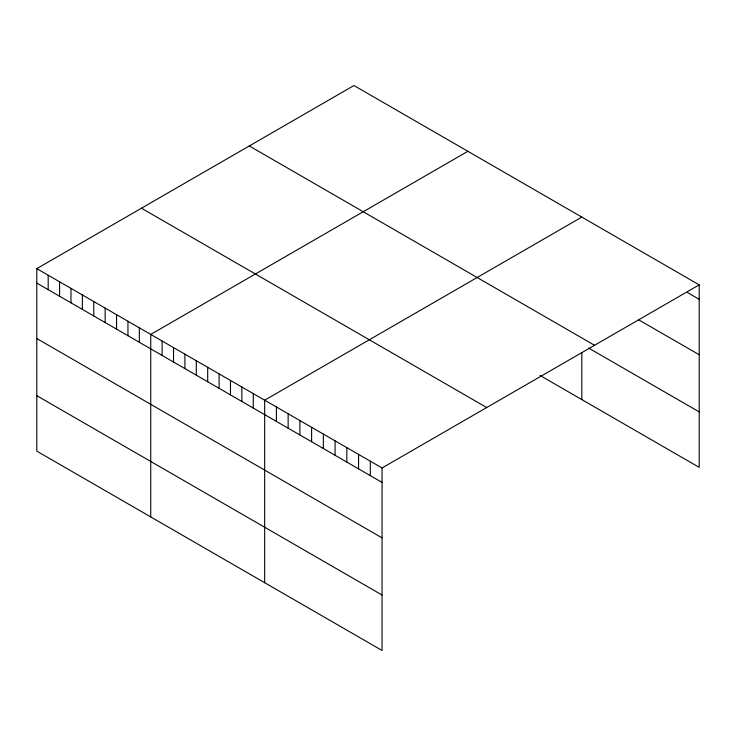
<?xml version="1.0" encoding="UTF-8"?>
<svg xmlns="http://www.w3.org/2000/svg" width="736" height="736" viewBox="0 0 736 736"><rect width="100%" height="100%" fill="white"/><g stroke="black" fill="none" stroke-linecap="round" stroke-linejoin="round"><path stroke-width="1.1" d="M36.8 268.64L382.048 467.967L382.048 650.468L36.8 451.14L36.8 268.64L353.952 85.532L699.2 284.86L699.2 467.36L540.04 375.47M467.884 151.312L150.733 334.42L150.733 516.92M581.817 217.092L264.666 400.2L264.666 582.7M382.048 467.967L699.2 284.86M687.461 292.523L699.2 299.304M638.554 319.746L699.2 354.761M249.292 145.958L594.541 345.285M588.662 348.082L699.2 411.902M141.459 208.214L486.708 407.542M36.8 283.084L382.048 482.411M36.8 338.542L382.048 537.869M36.8 395.683L382.048 595.01M581.817 352.664L581.817 399.584M370.309 461.187L370.309 475.631M358.57 454.416L358.57 468.86M346.831 447.635L346.831 462.079M335.092 440.855L335.092 455.299M323.352 434.084L323.352 448.528M311.613 427.303L311.613 441.747M299.874 420.523L299.874 434.976M288.135 413.752L288.135 428.196M276.396 406.971L276.396 421.415M253.267 393.622L253.267 408.066M241.877 387.044L241.877 401.488M230.478 380.466L230.478 394.91M219.089 373.888L219.089 388.332M207.699 367.31L207.699 381.754M196.3 360.732L196.3 375.176M184.911 354.154L184.911 368.598M173.521 347.576L173.521 362.02M162.122 340.998L162.122 355.442M139.334 327.842L139.334 342.286M127.944 321.264L127.944 335.708M116.555 314.686L116.555 329.13M105.156 308.108L105.156 322.552M93.766 301.53L93.766 315.974M82.377 294.952L82.377 309.396M70.978 288.374L70.978 302.818M59.588 281.796L59.588 296.24M48.19 275.218L48.19 289.662"/></g></svg>
